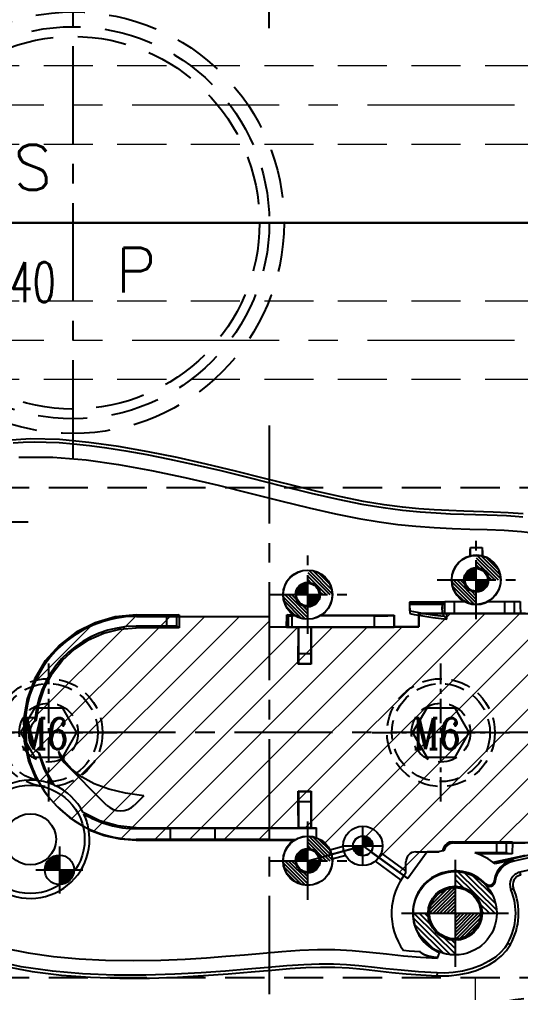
# Model space of a CAD drawing. Header units: millimetres. Extents: x 33920 to 35330, y -21664 to -20666.
# Drawn here: x 34636.2 to 34687.3, y -21041.8 to -20942.6 of the extents above; entities that cross this region are included whole.
import ezdxf

# ---------------------------------------------------------------- set-up
doc = ezdxf.new("R2010")
doc.units = ezdxf.units.MM
doc.header["$LTSCALE"] = 8
for name, pattern in [('CENTER', [2, 1.25, -0.25, 0.25, -0.25]), ('CENTER2', [1.125, 0.75, -0.125, 0.125, -0.125]), ('HIDDEN', [0.375, 0.25, -0.125])]:
    doc.linetypes.add(name, pattern=pattern)
for name, color, linetype in [('Cav-cor', 1, 'Continuous'), ('DEFAULT_1', 7, 'CENTER'), ('PIN', 5, 'Continuous'), ('SCREW', 52, 'HIDDEN'), ('SP', 3, 'Continuous'), ('y-cut', 7, 'Continuous'), ('壓塊', 157, 'Continuous')]:
    doc.layers.add(name, color=color, linetype=linetype)
for name, color, linetype, lineweight in [('dim', 3, 'Continuous', 15), ('WR', 122, 'HIDDEN', 18), ('截面', 191, 'Continuous', 15)]:
    doc.layers.add(name, color=color, linetype=linetype, lineweight=lineweight)
doc.styles.add('ROMANC', font='RomanC.ttf', dxfattribs={"width": 0.8, "height": 7})
doc.styles.get("Standard").update_dxf_attribs({"font": 'txt.shx', "width": 0.67, "bigfont": 'chineset.shx'})

# ---------------------------------------------------------------- blocks, each defined once
blk = doc.blocks.new('20160824.185745')
at = {"layer": '截面', "linetype": 'Continuous', "ltscale": 0.3}
h = blk.add_hatch(dxfattribs=at)
h.set_pattern_fill('ANSI31', color=256, scale=20, angle=180, style=0)
h.set_pattern_definition([(225, (-147520.3426, 37007.5993), (1.767766953, -1.767766953), [])])
h.paths.add_polyline_path([(-18.643, 4.286), (-27.209, 4.286), (-27.3, 4.282), (-27.389, 4.269), (-27.477, 4.249), (-27.563, 4.221), (-27.647, 4.185), (-27.727, 4.142), (-27.802, 4.092), (-27.874, 4.034), (-27.939, 3.971), (-27.998, 3.903), (-28.051, 3.828), (-28.097, 3.75), (-28.136, 3.669), (-28.167, 3.585), (-28.19, 3.496, 0.020349), (-28.705, 3.381), (-29.871, 3.381), (-31.867, 0.649), (-35.624, 3.394, 0.159082), (-35.431, 3.984, 1.140232), (-37.397, 3.726), (-39.645, 3.124, 0.339478), (-42.059, 4.977), (-42.059, 5.754), (-45.979, 5.754), (-45.979, 4.631), (-59.546, 4.631, -0.998856), (-59.52, 27.401), (-45.979, 27.401), (-45.979, 26.334), (-30.739, 26.334), (-30.739, 27.702), (-18.643, 27.702)])
at = {"layer": 'y-cut', "linetype": 'ByBlock'}
for p, q in [((-59.52, 27.401), (-45.979, 27.401)), ((-45.979, 27.401), (-45.979, 26.334)), ((-30.739, 26.334), (-30.739, 27.702)), ((-30.739, 27.702), (-18.643, 27.702)), ((-18.643, 27.702), (-18.643, 4.286)), ((-45.979, 26.334), (-30.739, 26.334)), ((-45.979, 5.754), (-45.979, 4.631)), ((-42.059, 5.754), (-45.979, 5.754)), ((-42.059, 4.977), (-42.059, 5.754)), ((-45.979, 4.631), (-59.546, 4.631)), ((-18.643, 4.286), (-27.209, 4.286)), ((-37.397, 3.726), (-39.645, 3.124)), ((-31.867, 0.649), (-35.624, 3.394)), ((-29.871, 3.381), (-31.867, 0.649)), ((-28.705, 3.381), (-29.871, 3.381))]:
    blk.add_line(p, q, dxfattribs=at)
blk.add_lwpolyline([(-27.209, 4.286), (-27.3, 4.282), (-27.389, 4.269), (-27.477, 4.249), (-27.563, 4.221), (-27.647, 4.185), (-27.727, 4.142), (-27.802, 4.092), (-27.874, 4.034), (-27.939, 3.971), (-27.998, 3.903), (-28.051, 3.828), (-28.097, 3.75), (-28.136, 3.669), (-28.167, 3.585), (-28.19, 3.496)], dxfattribs=at)
for centre, radius in [((-42.059, 2.477), 2.5), ((-36.431, 3.984), 1)]:
    blk.add_circle(centre, radius, dxfattribs=at)
for centre, radius, start, end in [((-59.52, 16.016), 11.385, 90, 269.86881), ((-27.035, -2.882), 6.482, 100.27044, 104.93347)]:
    blk.add_arc(centre, radius, start, end, dxfattribs=at)
blk = doc.blocks.new('20140410.082121')
at = {"layer": 'SCREW', "color": 137, "linetype": 'CENTER', "ltscale": 0.25}
for p, q in [((0, -7.042), (0, 7.042)), ((-7, 0), (7, 0))]:
    blk.add_line(p, q, dxfattribs=at)
at = {"layer": 'SCREW', "color": 137, "linetype": 'Continuous'}
blk.add_lwpolyline([(-1.443, 2.5), (-2.887, 0), (-1.443, -2.5), (1.443, -2.5), (2.887, 0), (1.443, 2.5)], close=True, dxfattribs=at)
at = {"layer": 'SCREW', "color": 137}
for radius in [5.5, 5, 3]:
    blk.add_circle((0, 0), radius, dxfattribs=at)
at = {"layer": 'dim', "style": 'ROMANC', "width": 0.8}
blk.add_text('M6', height=3.1716, dxfattribs=at).set_placement((-2.868, -1.703))
blk = doc.blocks.new('20160827.105305')
at = {"color": 8, "linetype": 'HIDDEN', "ltscale": 2.5}
blk.add_circle((0, 0), 21.5, dxfattribs=at)
at = {"layer": 'SP', "linetype": 'CENTER'}
for p, q in [((0, -24), (0, 24)), ((-24, 0), (24, 0))]:
    blk.add_line(p, q, dxfattribs=at)
at = {"layer": 'SP', "linetype": 'HIDDEN', "ltscale": 2.5}
for radius in [20, 19]:
    blk.add_circle((0, 0), radius, dxfattribs=at)
at = {"layer": 'dim', "insert": (-5.289, -6.05), "char_height": 4.0633, "attachment_point": 5}
blk.add_mtext('Ø40', dxfattribs=at)
at = {"layer": 'SP'}
for s, p in [('S', (-6.081, 3.359)), ('P', (4.334, -7.124))]:
    blk.add_text(s, height=4.582, dxfattribs=at).set_placement(p)
blk = doc.blocks.new('20160827.105633')
at = {"color": 8, "linetype": 'HIDDEN', "ltscale": 2.5}
blk.add_circle((0, 0), 19, dxfattribs=at)
at = {"layer": 'SP', "linetype": 'CENTER'}
for p, q in [((0, -21.5), (0, 21.5)), ((-21.5, 0), (21.5, 0))]:
    blk.add_line(p, q, dxfattribs=at)
at = {"layer": 'SP', "linetype": 'HIDDEN', "ltscale": 2.5}
for radius in [17.5, 16.5]:
    blk.add_circle((0, 0), radius, dxfattribs=at)
at = {"layer": 'dim', "insert": (-5.289, -6.05), "char_height": 4.0633, "attachment_point": 5}
blk.add_mtext('Ø35', dxfattribs=at)
at = {"layer": 'SP'}
for s, p in [('S', (-6.081, 3.359)), ('P', (4.334, -7.124))]:
    blk.add_text(s, height=4.582, dxfattribs=at).set_placement(p)
blk = doc.blocks.new('20160904.091723')
at = {"layer": 'WR', "linetype": 'CENTER'}
blk.add_line((0, 11), (0, -11), dxfattribs=at)
at = {"layer": 'WR', "linetype": 'HIDDEN', "ltscale": 2}
blk.add_line((-11, 0), (11, 0), dxfattribs=at)
for radius in [8, 5.5, 4]:
    blk.add_circle((0, 0), radius, dxfattribs=at)

msp = doc.modelspace()

# ---------------------------------------------------------------- hatches: boundary and pattern name
at = {"layer": 'PIN', "linetype": 'Continuous'}
h = msp.add_hatch(dxfattribs=at)
h.set_pattern_fill('ANSI31', color=31, scale=2, angle=90, style=0)
h.set_pattern_definition([(135, (34888.06822, -21013.97837), (-0.1767767, -0.1767767), [])])
h.paths.add_polyline_path([(34682.786, -20997.239, -0.414214), (34685.286, -20999.739), (34684.036, -20999.739, 0.414214), (34682.786, -20998.489)])
h.paths.add_polyline_path([(34681.536, -20999.739, 0.414214), (34682.786, -21000.989), (34682.786, -21002.239, -0.414214), (34680.286, -20999.739)])
h = msp.add_hatch(dxfattribs=at)
h.set_pattern_fill('ANSI31', color=31, scale=2, angle=90, style=0)
h.set_pattern_definition([(135, (34870.88272, -21015.48587), (-0.1767767, -0.1767767), [])])
h.paths.add_polyline_path([(34665.601, -20998.746, -0.414214), (34668.101, -21001.246), (34666.851, -21001.246, 0.414214), (34665.601, -20999.996)])
h.paths.add_polyline_path([(34664.351, -21001.246, 0.414214), (34665.601, -21002.496), (34665.601, -21003.746, -0.414214), (34663.101, -21001.246)])
h = msp.add_hatch(dxfattribs=at)
h.set_pattern_fill('ANSI31', color=31, angle=90, style=0)
h.set_pattern_definition([(45, (34477.50417, -21013.97837), (0.08838835, -0.08838835), [])])
h.paths.add_polyline_path([(34682.786, -20999.739), (34684.036, -20999.739, -0.414214), (34682.786, -21000.989)])
h.paths.add_polyline_path([(34682.786, -20998.489), (34682.786, -20999.739), (34681.536, -20999.739, -0.414214)])
h = msp.add_hatch(dxfattribs=at)
h.set_pattern_fill('ANSI31', color=31, angle=90, style=0)
h.set_pattern_definition([(45, (34460.31867, -21015.48587), (0.08838835, -0.08838835), [])])
h.paths.add_polyline_path([(34665.601, -21001.246), (34666.851, -21001.246, -0.414214), (34665.601, -21002.496)])
h.paths.add_polyline_path([(34665.601, -20999.996), (34665.601, -21001.246), (34664.351, -21001.246, -0.414214)])
h = msp.add_hatch(dxfattribs=at)
h.set_pattern_fill('ANSI31', color=31, scale=2, angle=90, style=0)
h.set_pattern_definition([(135, (34870.88272, -21042.62087), (-0.1767767, -0.1767767), [])])
h.paths.add_polyline_path([(34665.601, -21025.881, -0.414214), (34668.101, -21028.381), (34666.851, -21028.381, 0.414214), (34665.601, -21027.131)])
h.paths.add_polyline_path([(34664.351, -21028.381, 0.414214), (34665.601, -21029.631), (34665.601, -21030.881, -0.414214), (34663.101, -21028.381)])
at = {"layer": 'PIN', "linetype": 'CENTER2'}
h = msp.add_hatch(dxfattribs=at)
h.set_pattern_fill('ANSI31', color=4, scale=0.8, angle=90, style=0)
h.set_pattern_definition([(135, (34808.3066, -20820.88966), (-0.07071068, -0.07071068), [])])
h.paths.add_polyline_path([(34671.229, -21026.874), (34670.229, -21026.874, 0.414214), (34671.229, -21027.874)])
h.paths.add_polyline_path([(34671.229, -21025.874), (34671.229, -21026.874), (34672.229, -21026.874, 0.414214)])
at = {"layer": 'PIN', "linetype": 'Continuous'}
h = msp.add_hatch(dxfattribs=at)
h.set_pattern_fill('ANSI31', color=31, angle=90, style=0)
h.set_pattern_definition([(45, (34460.31867, -21042.62087), (0.08838835, -0.08838835), [])])
h.paths.add_polyline_path([(34665.601, -21028.381), (34666.851, -21028.381, -0.414214), (34665.601, -21029.631)])
h.paths.add_polyline_path([(34665.601, -21027.131), (34665.601, -21028.381), (34664.351, -21028.381, -0.414214)])
h = msp.add_hatch(dxfattribs=at)
h.set_pattern_fill('ANSI31', color=3, scale=1.125, angle=270, style=0)
h.set_pattern_definition([(225, (34794.24008, -21018.63637), (-0.09943689, 0.09943689), [])])
h.paths.add_polyline_path([(34640.279, -21029.316), (34638.779, -21029.316, -0.414214), (34640.279, -21027.816)])
h.paths.add_polyline_path([(34640.279, -21030.816), (34640.279, -21029.316), (34641.779, -21029.316, -0.414214)])
h = msp.add_hatch(dxfattribs=at)
h.set_pattern_fill('ANSI31', color=171, scale=3.090909, angle=90.5, style=0)
h.set_pattern_definition([(135.5, (34998.05944, -21052.97744), (-0.27080585, -0.27557404), [])])
h.paths.add_polyline_path([(34680.588, -21029.49, -0.414214), (34684.875, -21033.703), (34683.375, -21033.716, 0.414214), (34680.601, -21030.99)])
h.paths.add_polyline_path([(34677.876, -21033.764, 0.414214), (34680.649, -21036.49), (34680.663, -21037.99, -0.414214), (34676.376, -21033.777)])
h = msp.add_hatch(dxfattribs=at)
h.set_pattern_fill('ANSI31', color=171, scale=2, angle=90, style=0)
h.set_pattern_definition([(45, (34475.34342, -21047.9797), (0.1767767, -0.1767767), [])])
h.paths.add_polyline_path([(34680.625, -21033.74), (34683.375, -21033.74, -0.414214), (34680.625, -21036.49)])
h.paths.add_polyline_path([(34680.625, -21030.99), (34680.625, -21033.74), (34677.875, -21033.74, -0.414214)])

# ---------------------------------------------------------------- linework, layer by layer
at = {"linetype": 'CENTER', "ltscale": 3}
msp.add_line((34399.681, -20963.316), (34799.681, -20963.316), dxfattribs=at)
at = {"layer": 'Cav-cor', "color": 1}
for p, q in [((34464.681, -20963.316), (34734.681, -20963.316)), ((34734.681, -20963.316), (34464.681, -20963.316)), ((34682.183, -20996.424), (34683.389, -20996.437)), ((34682.183, -20997.3), (34682.183, -20996.424)), ((34683.389, -20996.437), (34683.389, -20997.3)), ((34679.57, -21001.998), (34675.979, -21002.004)), ((34675.979, -21002.004), (34676.005, -21003.169)), ((34679.417, -21002.209), (34675.993, -21002.221)), ((34676.002, -21002.231), (34675.993, -21002.221)), ((34676.002, -21002.231), (34679.319, -21002.231)), ((34676.002, -21002.897), (34676.002, -21002.231)), ((34679.319, -21002.231), (34679.33, -21002.22)), ((34679.319, -21002.698), (34679.33, -21002.22)), ((34679.319, -21002.231), (34679.319, -21002.702)), ((34679.57, -21001.95), (34681.593, -21001.95)), ((34679.57, -21003.156), (34679.57, -21001.95)), ((34680.575, -21003.156), (34680.575, -21001.95)), ((34683.98, -21001.95), (34687.26, -21001.95)), ((34685.651, -21001.95), (34685.651, -21003.156)), ((34686.655, -21001.95), (34686.655, -21003.156)), ((34687.26, -21001.95), (34687.274, -21002.339)), ((34687.274, -21002.339), (34687.301, -21003.156)), ((34648.114, -21003.457), (34648.114, -21003.308)), ((34648.114, -21003.308), (34652.488, -21003.309)), ((34648.14, -21003.457), (34661.681, -21003.457)), ((34651.205, -21003.457), (34652.21, -21003.449)), ((34651.205, -21003.457), (34651.205, -21004.462)), ((34652.488, -21003.309), (34652.21, -21003.449)), ((34652.489, -21003.457), (34652.21, -21003.453)), ((34652.21, -21003.457), (34652.21, -21004.471)), ((34652.488, -21003.309), (34652.495, -21004.613)), ((34661.681, -21003.457), (34661.681, -21004.524)), ((34663.445, -21004.606), (34663.454, -21003.318)), ((34663.454, -21003.318), (34664.181, -21003.319)), ((34663.592, -21003.387), (34663.454, -21003.318)), ((34663.592, -21003.387), (34663.592, -21004.524)), ((34664.3, -21003.396), (34663.976, -21003.396)), ((34663.976, -21003.396), (34663.976, -21004.524)), ((34672.363, -21003.396), (34666.901, -21003.396)), ((34667.015, -21003.323), (34674.418, -21003.333)), ((34672.363, -21003.396), (34672.363, -21004.524)), ((34674.373, -21003.378), (34674.418, -21003.333)), ((34674.373, -21003.378), (34674.373, -21004.524)), ((34674.418, -21003.333), (34674.424, -21004.593)), ((34676.002, -21002.897), (34676.745, -21003.035)), ((34676.005, -21003.169), (34676.463, -21003.254)), ((34676.463, -21003.254), (34676.921, -21003.334)), ((34676.745, -21003.035), (34677.452, -21003.156)), ((34687.804, -21003.156), (34676.921, -21003.156)), ((34676.921, -21003.156), (34676.921, -21004.524)), ((34679.443, -21003.315), (34679.383, -21003.156)), ((34679.523, -21003.452), (34679.443, -21003.315)), ((34679.774, -21003.742), (34679.787, -21003.156)), ((34648.114, -21004.462), (34648.114, -21004.614)), ((34651.205, -21004.462), (34648.114, -21004.462)), ((34652.495, -21004.613), (34648.114, -21004.614)), ((34652.495, -21004.613), (34652.21, -21004.471)), ((34661.681, -21004.524), (34674.373, -21004.524)), ((34664.654, -21004.604), (34663.445, -21004.606)), ((34663.448, -21004.524), (34663.592, -21004.528)), ((34663.592, -21004.532), (34663.479, -21004.589)), ((34663.592, -21004.532), (34663.641, -21004.529)), ((34663.641, -21004.529), (34663.976, -21004.524)), ((34664.633, -21008.344), (34664.654, -21004.604)), ((34664.654, -21004.604), (34664.696, -21004.583)), ((34665.902, -21004.583), (34664.696, -21004.583)), ((34664.696, -21007.294), (34664.696, -21004.583)), ((34665.902, -21004.583), (34665.902, -21007.294)), ((34674.424, -21004.593), (34665.942, -21004.603)), ((34665.942, -21004.603), (34665.964, -21008.342)), ((34672.363, -21004.524), (34674.27, -21004.536)), ((34674.27, -21004.536), (34674.373, -21004.541)), ((34674.413, -21004.525), (34674.373, -21004.532)), ((34674.373, -21004.541), (34674.39, -21004.558)), ((34676.921, -21004.524), (34674.424, -21004.524)), ((34665.902, -21007.294), (34664.696, -21007.294)), ((34664.679, -21008.298), (34664.633, -21008.344)), ((34665.964, -21008.342), (34664.633, -21008.344)), ((34665.919, -21008.298), (34664.679, -21008.298)), ((34665.919, -21008.298), (34665.964, -21008.342)), ((34637.811, -21013.809), (34636.802, -21013.809)), ((34637.783, -21014.167), (34637.795, -21013.989)), ((34637.795, -21013.989), (34637.811, -21013.809)), ((34636.711, -21015.316), (34637.172, -21015.316)), ((34645.091, -21022.703), (34640.756, -21018.368)), ((34664.63, -21021.28), (34665.967, -21021.281)), ((34664.679, -21021.329), (34664.63, -21021.28)), ((34664.679, -21021.329), (34665.919, -21021.329)), ((34665.919, -21021.329), (34665.967, -21021.281)), ((34648.888, -21021.748), (34647.933, -21022.703)), ((34664.696, -21022.334), (34665.902, -21022.334)), ((34664.696, -21025.044), (34664.696, -21022.334)), ((34665.902, -21022.334), (34665.902, -21025.044)), ((34648.114, -21025.108), (34648.114, -21025.015)), ((34648.114, -21025.108), (34651.611, -21025.108)), ((34651.611, -21025.075), (34656.134, -21025.075)), ((34651.611, -21026.26), (34651.611, -21025.075)), ((34656.134, -21025.075), (34656.134, -21026.26)), ((34666.495, -21025.104), (34656.134, -21025.104)), ((34661.681, -21025.104), (34661.681, -21026.227)), ((34664.653, -21025.022), (34664.696, -21025.044)), ((34665.902, -21025.044), (34664.696, -21025.044)), ((34665.601, -21028.381), (34665.601, -21025.104)), ((34665.944, -21025.023), (34665.902, -21025.044)), ((34665.944, -21025.023), (34666.495, -21025.024)), ((34666.495, -21026.033), (34666.495, -21025.024)), ((34648.114, -21026.227), (34664.3, -21026.232)), ((34648.114, -21026.227), (34648.114, -21026.316)), ((34651.611, -21026.26), (34656.134, -21026.26)), ((34680.451, -21026.572), (34680.013, -21026.673)), ((34680.451, -21026.572), (34680.183, -21026.609)), ((34680.355, -21026.455), (34686.478, -21026.459)), ((34680.451, -21026.572), (34687.791, -21026.572)), ((34684.847, -21026.572), (34685.851, -21026.564)), ((34684.847, -21026.572), (34684.847, -21027.577)), ((34685.851, -21026.568), (34686.456, -21026.463)), ((34686.475, -21026.572), (34685.851, -21026.568)), ((34685.851, -21026.572), (34685.851, -21027.585)), ((34686.478, -21026.459), (34686.44, -21027.684)), ((34665.601, -21028.381), (34671.229, -21026.874)), ((34667.849, -21027.259), (34669.219, -21026.892)), ((34671.229, -21026.874), (34675.793, -21030.209)), ((34677.789, -21027.477), (34675.793, -21030.209)), ((34676.623, -21027.477), (34678.955, -21027.477)), ((34679.662, -21026.955), (34679.47, -21027.362)), ((34679.563, -21027.108), (34679.47, -21027.362)), ((34679.721, -21026.887), (34679.563, -21027.108)), ((34680.013, -21026.673), (34679.662, -21026.955)), ((34684.579, -21028.603), (34689.896, -21027.411)), ((34669.479, -21027.863), (34668.109, -21028.23)), ((34675.111, -21030.333), (34672.504, -21028.428)), ((34673.097, -21027.616), (34675.618, -21029.459)), ((34675.618, -21029.623), (34675.618, -21028.482)), ((34684.847, -21027.577), (34682.635, -21027.577)), ((34686.44, -21027.684), (34682.942, -21027.686)), ((34684.502, -21028.544), (34687.803, -21027.801)), ((34686.544, -21028.299), (34684.715, -21028.71)), ((34685.851, -21027.585), (34686.44, -21027.684)), ((34686.544, -21028.299), (34686.647, -21028.382)), ((34686.647, -21028.382), (34689.405, -21027.765)), ((34688.892, -21029.18), (34687.236, -21029.551)), ((34687.236, -21029.551), (34687.302, -21029.845)), ((34686.319, -21031.334), (34686.596, -21031.217)), ((34678.149, -21037.282), (34679.055, -21037.766)), ((34685.856, -21037.538), (34686.272, -21036.924)), ((34686.009, -21036.776), (34686.272, -21036.924)), ((34678.843, -21038.309), (34678.747, -21038.301)), ((34678.839, -21038.319), (34679.055, -21037.766)), ((34684.767, -21038.559), (34685.345, -21038.087)), ((34685.345, -21038.087), (34685.856, -21037.538)), ((34682.765, -21039.574), (34683.485, -21039.289)), ((34684.086, -21038.642), (34683.308, -21039.038)), ((34683.485, -21039.289), (34683.95, -21039.063)), ((34683.95, -21039.063), (34684.145, -21038.956)), ((34684.145, -21038.956), (34684.767, -21038.559)), ((34677.144, -21040.022), (34678.771, -21040.125)), ((34678.784, -21039.825), (34678.766, -21040.126)), ((34678.771, -21040.125), (34679.997, -21040.122)), ((34679.997, -21040.122), (34681.051, -21040.003)), ((34681.051, -21040.003), (34681.962, -21039.814)), ((34681.962, -21039.814), (34682.765, -21039.574))]:
    msp.add_line(p, q, dxfattribs=at)
for points in [[(34681.504, -20992.734), (34679.996, -20992.678), (34678.488, -20992.595), (34676.938, -20992.476), (34675.269, -20992.309), (34673.402, -20992.07), (34671.296, -20991.731), (34668.994, -20991.28), (34666.555, -20990.728), (34663.969, -20990.091), (34661.177, -20989.384), (34658.218, -20988.645), (34655.242, -20987.93), (34652.296, -20987.268), (34649.328, -20986.665), (34646.319, -20986.14), (34643.292, -20985.717), (34640.278, -20985.437), (34637.313, -20985.366), (34634.399, -20985.573)], [(34635.566, -20985.753), (34636.595, -20985.689), (34637.717, -20985.661), (34638.938, -20985.676), (34640.268, -20985.737), (34641.727, -20985.852), (34643.336, -20986.025), (34645.113, -20986.261), (34647.067, -20986.566), (34649.199, -20986.946), (34651.514, -20987.409), (34654.026, -20987.959), (34656.747, -20988.596), (34659.733, -20989.331), (34662.93, -20990.139), (34665.939, -20990.889), (34668.676, -20991.519), (34671.112, -20992.004), (34673.294, -20992.359), (34675.271, -20992.612), (34677.063, -20992.789), (34678.69, -20992.91), (34680.171, -20992.987), (34681.521, -20993.035)], [(34636.15, -20987.221), (34639.613, -20987.21), (34643.003, -20987.502), (34646.319, -20987.969), (34649.665, -20988.571), (34653.078, -20989.29), (34656.451, -20990.075), (34659.703, -20990.877), (34662.81, -20991.663), (34665.745, -20992.393), (34668.433, -20993.008), (34670.797, -20993.478), (34672.879, -20993.821), (34674.784, -20994.073), (34676.631, -20994.264), (34678.49, -20994.407), (34680.331, -20994.502), (34682.13, -20994.559), (34683.896, -20994.605), (34685.643, -20994.673), (34687.388, -20994.8), (34689.124, -20995.021), (34690.836, -20995.35)], [(34687.561, -20993), (34686.031, -20992.884), (34684.512, -20992.815), (34681.504, -20992.734)], [(34681.521, -20993.035), (34683.884, -20993.097), (34684.92, -20993.132), (34685.869, -20993.176), (34686.738, -20993.232), (34687.532, -20993.3)], [(34682.155, -20997.307), (34682.173, -20996.703), (34682.183, -20996.424)], [(34683.389, -20996.437), (34683.408, -20997.001), (34683.417, -20997.307)], [(34675.979, -21002.004), (34675.982, -21002.117), (34675.987, -21002.192), (34675.993, -21002.221)], [(34679.383, -21003.156), (34679.336, -21002.94), (34679.319, -21002.702)], [(34679.417, -21002.209), (34679.373, -21002.212), (34679.343, -21002.216), (34679.33, -21002.22)], [(34679.417, -21002.209), (34679.488, -21002.193), (34679.57, -21002.158)], [(34648.114, -21003.308), (34645.977, -21003.508), (34643.907, -21004.104), (34641.981, -21005.077), (34640.269, -21006.394), (34638.833, -21008.007), (34637.725, -21009.858), (34636.983, -21011.88), (34636.631, -21013.999), (34636.679, -21016.141), (34637.123, -21018.234), (34637.943, -21020.203)], [(34676.002, -21002.898), (34676.003, -21003.039), (34676.005, -21003.169)], [(34676.921, -21003.334), (34678.349, -21003.558), (34679.774, -21003.742)], [(34677.452, -21003.156), (34678.528, -21003.32), (34679.523, -21003.452)], [(34679.523, -21003.452), (34679.604, -21003.555), (34679.688, -21003.652), (34679.774, -21003.742)], [(34637.949, -21014.027), (34638.217, -21012.365), (34638.757, -21010.763), (34639.556, -21009.269), (34640.592, -21007.928), (34641.836, -21006.777), (34643.252, -21005.848), (34644.801, -21005.167), (34646.437, -21004.753), (34648.114, -21004.614)], [(34639.786, -21020.698), (34638.882, -21019.141), (34638.261, -21017.433)], [(34648.888, -21021.748), (34647.013, -21021.5), (34645.319, -21021.087), (34643.836, -21020.527), (34642.584, -21019.845), (34641.556, -21019.056), (34640.75, -21018.172), (34640.189, -21017.241)], [(34640.189, -21017.241), (34640.296, -21017.654), (34640.488, -21018.036), (34640.756, -21018.368)], [(34664.653, -21025.022), (34664.636, -21022.595), (34664.63, -21021.28)], [(34665.967, -21021.281), (34665.953, -21023.831), (34665.944, -21025.023)], [(34648.114, -21025.015), (34646.224, -21024.838), (34644.387, -21024.309), (34642.686, -21023.449)], [(34648.114, -21026.316), (34646.461, -21026.196), (34644.832, -21025.838), (34643.275, -21025.25)], [(34648.114, -21025.015), (34659.383, -21025.018), (34664.653, -21025.022)], [(34664.182, -21026.308), (34653.683, -21026.315), (34648.114, -21026.316)], [(34680.355, -21026.455), (34680.074, -21026.496), (34679.809, -21026.617), (34679.589, -21026.813), (34679.431, -21027.073), (34679.357, -21027.383)], [(34680.451, -21026.572), (34680.422, -21026.534), (34680.39, -21026.495), (34680.355, -21026.455)], [(34680.183, -21026.609), (34679.933, -21026.716), (34679.721, -21026.887)], [(34686.544, -21028.299), (34686.062, -21028.46), (34685.612, -21028.722), (34685.225, -21029.072), (34684.924, -21029.485), (34684.713, -21029.949), (34684.6, -21030.454)], [(34684.701, -21030.558), (34684.808, -21030.06), (34685.013, -21029.593), (34685.315, -21029.171), (34685.705, -21028.813), (34686.161, -21028.546), (34686.647, -21028.382)], [(34684.6, -21030.454), (34684.544, -21030.632), (34684.426, -21030.778), (34684.262, -21030.871), (34684.074, -21030.896), (34683.892, -21030.851), (34683.739, -21030.743)], [(34684.701, -21030.558), (34684.667, -21030.523), (34684.634, -21030.488), (34684.6, -21030.454)], [(34683.829, -21030.839), (34683.981, -21030.954), (34684.165, -21031.003), (34684.356, -21030.981), (34684.524, -21030.888), (34684.644, -21030.74), (34684.701, -21030.558)], [(34629.521, -21035.499), (34631.953, -21036.502), (34634.492, -21037.25), (34637.081, -21037.785), (34639.676, -21038.151), (34642.286, -21038.392), (34644.99, -21038.532), (34647.83, -21038.571), (34650.619, -21038.518), (34653.112, -21038.407), (34655.284, -21038.271), (34657.259, -21038.123), (34659.166, -21037.965)], [(34628.737, -21037.126), (34631.545, -21038.272), (34634.488, -21039.106), (34637.485, -21039.68), (34640.477, -21040.052), (34643.452, -21040.274), (34646.455, -21040.371), (34649.448, -21040.357), (34652.309, -21040.257), (34654.984, -21040.102), (34657.491, -21039.916), (34659.826, -21039.721), (34661.938, -21039.537), (34663.789, -21039.382), (34665.419, -21039.278), (34666.917, -21039.231), (34668.368, -21039.242), (34669.826, -21039.316), (34671.291, -21039.448), (34674.193, -21039.769)], [(34678.784, -21039.825), (34676.881, -21039.703), (34675.132, -21039.56), (34673.551, -21039.397), (34672.119, -21039.236), (34670.797, -21039.096), (34669.538, -21038.996), (34668.218, -21038.937), (34666.779, -21038.932), (34665.21, -21038.988), (34663.48, -21039.105), (34661.573, -21039.267), (34659.488, -21039.449), (34657.217, -21039.637), (34654.747, -21039.817), (34652.051, -21039.969), (34649.089, -21040.064), (34645.854, -21040.061), (34642.64, -21039.926), (34639.572, -21039.655), (34636.384, -21039.191), (34633.495, -21038.549), (34631.01, -21037.763), (34628.868, -21036.856)], [(34659.166, -21037.965), (34662.961, -21037.635), (34664.79, -21037.503), (34666.585, -21037.429), (34668.363, -21037.435), (34670.131, -21037.527), (34671.888, -21037.694), (34673.63, -21037.89), (34675.361, -21038.068), (34677.095, -21038.207), (34678.839, -21038.319)], [(34686.009, -21036.776), (34685.693, -21037.256), (34685.274, -21037.736), (34684.74, -21038.203), (34684.086, -21038.642)], [(34677.063, -21037.661), (34676.496, -21037.628), (34675.935, -21037.59), (34675.379, -21037.547)], [(34678.863, -21038.257), (34678.476, -21038.22), (34678.121, -21038.16), (34677.799, -21038.077), (34677.51, -21037.97), (34677.26, -21037.832), (34677.063, -21037.661)], [(34678.747, -21038.301), (34678.68, -21038.294), (34678.621, -21038.287), (34678.567, -21038.28), (34678.515, -21038.272), (34678.464, -21038.265), (34678.415, -21038.257), (34678.366, -21038.249), (34678.319, -21038.24), (34678.272, -21038.231), (34678.225, -21038.221), (34678.179, -21038.211), (34678.134, -21038.201), (34678.089, -21038.191), (34678.045, -21038.179), (34678.001, -21038.168), (34677.957, -21038.156), (34677.914, -21038.143), (34677.872, -21038.13), (34677.83, -21038.117), (34677.788, -21038.103), (34677.748, -21038.089), (34677.707, -21038.074), (34677.667, -21038.059), (34677.628, -21038.043), (34677.59, -21038.026), (34677.552, -21038.01), (34677.515, -21037.992), (34677.478, -21037.974), (34677.443, -21037.956), (34677.408, -21037.937), (34677.374, -21037.917), (34677.34, -21037.897), (34677.308, -21037.876), (34677.277, -21037.855), (34677.246, -21037.833), (34677.217, -21037.81), (34677.188, -21037.787), (34677.161, -21037.763), (34677.135, -21037.739), (34677.11, -21037.714), (34677.086, -21037.688), (34677.063, -21037.661)], [(34683.308, -21039.038), (34682.389, -21039.381), (34681.381, -21039.637), (34680.418, -21039.784), (34679.557, -21039.839), (34678.784, -21039.825)], [(34674.193, -21039.769), (34675.639, -21039.908), (34677.144, -21040.022)]]:
    msp.add_lwpolyline(points, dxfattribs=at)
for centre, radius in [((34665.601, -21001.246), 2.513), ((34682.786, -20999.739), 1.156), ((34665.601, -21001.246), 1.156), ((34637.32, -21026.2), 5.527), ((34637.32, -21026.2), 2.613), ((34671.229, -21026.874), 2.01), ((34665.601, -21028.381), 2.513), ((34671.229, -21026.874), 1.005), ((34665.601, -21028.381), 1.156), ((34680.625, -21033.74), 2.613)]:
    msp.add_circle(centre, radius, dxfattribs=at)
for centre, radius, start, end in [((34682.786, -20999.739), 2.513, 104.5607, 75.44951), ((34682.786, -20999.739), 2.513, 76.11346, 103.88654), ((34648.14, -21014.842), 11.385, 90, 182.2313), ((34648.114, -21014.814), 11.356, 89.99797, 174.92294), ((34648.114, -21014.814), 10.351, 90, 174.42853), ((34639.157, -21015.634), 2.01, 126.93645, 243.52191), ((34648.114, -21014.814), 11.414, 182.52336, 208.24968), ((34648.14, -21014.842), 11.385, 182.38603, 208.1975), ((34648.114, -21014.814), 10.294, 194.36786, 214.36524), ((34637.32, -21026.2), 6.03, 67.61856, 10.18887), ((34648.14, -21014.842), 11.385, 208.43899, 244.48458), ((34637.32, -21026.2), 6.03, 27.14937, 65.86137), ((34646.512, -21021.281), 2.01, 225, 315), ((34637.32, -21026.2), 6.03, 10.26967, 25.44411), ((34648.114, -21014.814), 10.294, 238.69742, 270), ((34648.114, -21014.814), 11.414, 244.7635, 270), ((34648.14, -21014.842), 11.385, 244.58364, 269.86881), ((34676.623, -21028.482), 1.005, 90, 180), ((34680.625, -21033.74), 6.482, 100.27044, 104.93347), ((34680.625, -21033.74), 6.482, 50.88715, 71.93805), ((34680.625, -21033.74), 4.322, 43.90944, 235.03688), ((34687.522, -21030.826), 1.306, 102.64918, 202.90738), ((34680.625, -21033.74), 6.482, 140.57223, 215.96543), ((34687.522, -21030.826), 1.005, 102.64918, 202.90738), ((34680.625, -21033.74), 6.181, 330.58455, 22.90738), ((34680.625, -21033.74), 6.482, 330.58455, 22.90738)]:
    msp.add_arc(centre, radius, start, end, dxfattribs=at)
for centre, major_axis, ratio, start_param, end_param in [((34665.1, -21003.387), (1.508, 0), 0.008727, -3.124139, -2.411865), ((34672.363, -21003.378), (2.01, 0), 0.008727, -1.570796, -0.008727), ((34651.205, -21004.471), (1.005, 0), 0.008727, 0.017453, 1.570796), ((34664.679, -21007.294), (0, 1.005), 0.017455, -3.124139, -1.570796), ((34665.92, -21007.294), (0, 1.005), 0.017455, 1.570796, 3.124139), ((34664.679, -21022.334), (0, 1.005), 0.017455, -1.570796, -0.017453), ((34665.92, -21022.334), (0, 1.005), 0.017455, 0.017453, 1.570796), ((34684.847, -21027.586), (1.005, 0), 0.008727, 0.05236, 1.570796)]:
    msp.add_ellipse(centre, major_axis=major_axis, ratio=ratio, start_param=start_param, end_param=end_param, dxfattribs=at)
at = {"layer": 'DEFAULT_1', "color": 2, "linetype": 'CENTER'}
for p, q in [((34661.681, -20943.471), (34661.682, -20885.261)), ((34661.681, -20983.978), (34661.681, -21045.295)), ((34716.117, -21015.316), (34610.743, -21015.316))]:
    msp.add_line(p, q, dxfattribs=at)
at = {"layer": 'PIN', "color": 53, "linetype": 'CENTER2'}
msp.add_line((34626.281, -20993.816), (34637.081, -20993.816), dxfattribs=at)
at = {"layer": 'PIN', "color": 31, "linetype": 'CENTER2'}
for p, q in [((34682.786, -21003.739), (34682.786, -20995.739)), ((34665.601, -21005.246), (34665.601, -20997.246)), ((34678.786, -20999.739), (34686.786, -20999.739)), ((34661.601, -21001.246), (34669.601, -21001.246)), ((34665.601, -21032.381), (34665.601, -21024.381)), ((34661.601, -21028.381), (34669.601, -21028.381))]:
    msp.add_line(p, q, dxfattribs=at)
at = {"layer": 'PIN', "color": 4, "linetype": 'CENTER2'}
for p, q in [((34671.229, -21028.874), (34671.229, -21024.874)), ((34669.229, -21026.874), (34673.229, -21026.874))]:
    msp.add_line(p, q, dxfattribs=at)
at = {"layer": 'PIN', "color": 3, "linetype": 'CENTER2'}
for p, q in [((34640.279, -21026.916), (34640.279, -21031.716)), ((34637.879, -21029.316), (34642.679, -21029.316))]:
    msp.add_line(p, q, dxfattribs=at)
at = {"layer": 'PIN', "color": 171, "linetype": 'Continuous'}
for p, q in [((34680.625, -21028.29), (34680.625, -21039.19)), ((34675.175, -21033.74), (34686.075, -21033.74))]:
    msp.add_line(p, q, dxfattribs=at)
at = {"layer": 'PIN', "color": 31, "linetype": 'Continuous'}
for centre, radius in [((34682.786, -20999.739), 2.5), ((34665.601, -21001.246), 2.5), ((34682.786, -20999.739), 1.25), ((34665.601, -21001.246), 1.25), ((34665.601, -21028.381), 2.5), ((34665.601, -21028.381), 1.25)]:
    msp.add_circle(centre, radius, dxfattribs=at)
at = {"layer": 'PIN', "color": 4}
msp.add_circle((34671.229, -21026.874), 1, dxfattribs=at)
at = {"layer": 'PIN', "color": 3, "linetype": 'Continuous'}
msp.add_circle((34640.279, -21029.316), 1.5, dxfattribs=at)
at = {"layer": 'PIN', "color": 171, "linetype": 'Continuous'}
for radius in [4.25, 2.75]:
    msp.add_circle((34680.625, -21033.74), radius, dxfattribs=at)
at = {"layer": 'WR', "linetype": 'HIDDEN', "ltscale": 2.5}
for p, q in [((34718.681, -20947.316), (34480.681, -20947.316)), ((34718.681, -20955.316), (34480.681, -20955.316)), ((34718.681, -20971.316), (34480.681, -20971.316)), ((34718.681, -20979.316), (34480.681, -20979.316))]:
    msp.add_line(p, q, dxfattribs=at)
at = {"layer": 'WR', "linetype": 'CENTER', "ltscale": 1.5}
for p, q in [((34734.681, -20951.316), (34476.681, -20951.316)), ((34734.681, -20975.316), (34476.681, -20975.316))]:
    msp.add_line(p, q, dxfattribs=at)
at = {"layer": '壓塊', "color": 153, "linetype": 'HIDDEN', "ltscale": 2}
msp.add_lwpolyline([(34691.181, -21040.316), (34627.181, -21040.316, -0.414214), (34619.181, -21032.316), (34619.181, -20998.316, -0.414214), (34627.181, -20990.316), (34691.181, -20990.316, -0.414214), (34699.181, -20998.316), (34699.181, -21032.316, -0.414214)], format="xyb", close=True, dxfattribs=at)

# ---------------------------------------------------------------- block references
at = {"layer": 'SCREW', "linetype": 'ByBlock', "ltscale": 0.3}
for p in [(34639.181, -21015.316), (34679.181, -21015.316)]:
    msp.add_blockref('20140410.082121', p, dxfattribs=at)
at = {"layer": 'SP'}
for name, p in [('20160827.105305', (34641.681, -20963.316)), ('20160827.105633', (34689.681, -21061.316))]:
    msp.add_blockref(name, p, dxfattribs=at)
at = {"layer": 'WR', "xscale": -1}
msp.add_blockref('20160904.091723', (34682.681, -21051.316), dxfattribs=at)
at = {"layer": 'y-cut'}
msp.add_blockref('20160824.185745', (34707.66, -21030.858), dxfattribs=at)

doc.saveas('drawing.dxf')
